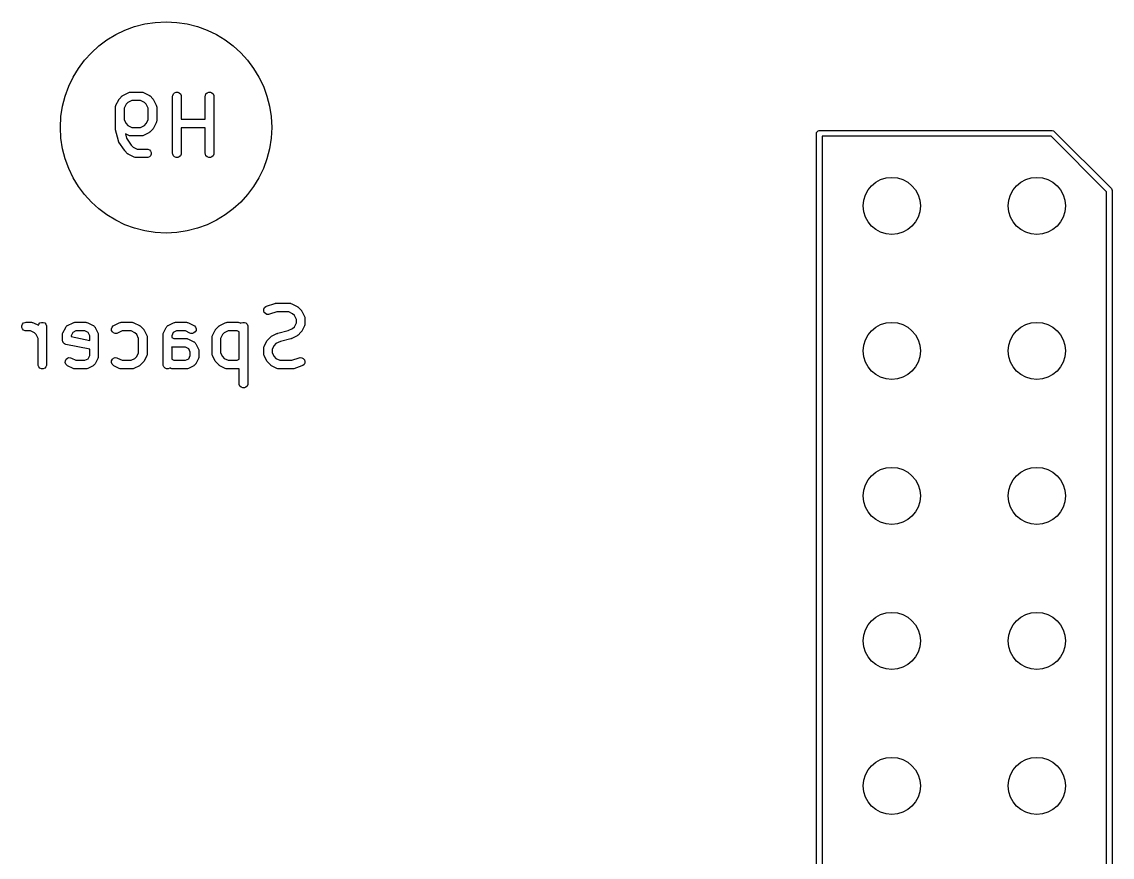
# Model space of a CAD drawing. Header units: inches. Extents: x 0.74 to 7.44, y -5.09 to -0.74.
# Drawn here: x 4.034 to 4.786, y -3.141 to -2.565 of the extents above; entities that cross this region are included whole.
import ezdxf

# ---------------------------------------------------------------- set-up
doc = ezdxf.new("R2010")
doc.units = ezdxf.units.IN
doc.header["$MEASUREMENT"] = 0
doc.layers.add('BLACK', color=250, linetype='CONTINUOUS')

msp = doc.modelspace()

# ---------------------------------------------------------------- linework, layer by layer
at = {"layer": 'BLACK', "linetype": 'CONTINUOUS'}
for p, q in [((4.10177, -2.61799), (4.10365, -2.61612)), ((4.10365, -2.61612), (4.10388, -2.61593)), ((4.10388, -2.61593), (4.10393, -2.61587)), ((4.10393, -2.61587), (4.10402, -2.61582)), ((4.10402, -2.61582), (4.1041, -2.61575)), ((4.1041, -2.61575), (4.10417, -2.61572)), ((4.10417, -2.61572), (4.10442, -2.61557)), ((4.10442, -2.61557), (4.10817, -2.61369)), ((4.10817, -2.61369), (4.10871, -2.61348)), ((4.10871, -2.61348), (4.10881, -2.61348)), ((4.10881, -2.61348), (4.10891, -2.61344)), ((4.10891, -2.61344), (4.10949, -2.61338)), ((4.10949, -2.61338), (4.11699, -2.61338)), ((4.11699, -2.61338), (4.11756, -2.61344)), ((4.11756, -2.61344), (4.11766, -2.61348)), ((4.11766, -2.61348), (4.11777, -2.61348)), ((4.11777, -2.61348), (4.11831, -2.61369)), ((4.11831, -2.61369), (4.12206, -2.61557)), ((4.12206, -2.61557), (4.1223, -2.61572)), ((4.1223, -2.61572), (4.12238, -2.61575)), ((4.12238, -2.61575), (4.12246, -2.61582)), ((4.12246, -2.61582), (4.12255, -2.61587)), ((4.12255, -2.61587), (4.1226, -2.61593)), ((4.1226, -2.61593), (4.12282, -2.61612)), ((4.12282, -2.61612), (4.1247, -2.61799)), ((4.1384, -2.61633), (4.13846, -2.61576)), ((4.13846, -2.61576), (4.1389, -2.61469)), ((4.1389, -2.61469), (4.13972, -2.61388)), ((4.13972, -2.61388), (4.14078, -2.61344)), ((4.14078, -2.61344), (4.14193, -2.61344)), ((4.14193, -2.61344), (4.143, -2.61388)), ((4.143, -2.61388), (4.14381, -2.61469)), ((4.14381, -2.61469), (4.14425, -2.61576)), ((4.14425, -2.61576), (4.14431, -2.61633)), ((4.1609, -2.61633), (4.16096, -2.61576)), ((4.16096, -2.61576), (4.1614, -2.61469)), ((4.1614, -2.61469), (4.16221, -2.61388)), ((4.16221, -2.61388), (4.16328, -2.61344)), ((4.16328, -2.61344), (4.16443, -2.61344)), ((4.16443, -2.61344), (4.16549, -2.61388)), ((4.16549, -2.61388), (4.16631, -2.61469)), ((4.16631, -2.61469), (4.16675, -2.61576)), ((4.16675, -2.61576), (4.16681, -2.61633)), ((4.09903, -2.62383), (4.09909, -2.62325)), ((4.09909, -2.62325), (4.09913, -2.62316)), ((4.09913, -2.62316), (4.09914, -2.62305)), ((4.09914, -2.62305), (4.09935, -2.62251)), ((4.09935, -2.62251), (4.10122, -2.61876)), ((4.10122, -2.61876), (4.10138, -2.61851)), ((4.10138, -2.61851), (4.10141, -2.61844)), ((4.10141, -2.61844), (4.10147, -2.61836)), ((4.10147, -2.61836), (4.10153, -2.61827)), ((4.10153, -2.61827), (4.10159, -2.61822)), ((4.10159, -2.61822), (4.10177, -2.61799)), ((4.10629, -2.62183), (4.10494, -2.62453)), ((4.10749, -2.62063), (4.10629, -2.62183)), ((4.11018, -2.61928), (4.10749, -2.62063)), ((4.11629, -2.61928), (4.11018, -2.61928)), ((4.11899, -2.62063), (4.11629, -2.61928)), ((4.12018, -2.62183), (4.11899, -2.62063)), ((4.12153, -2.62453), (4.12018, -2.62183)), ((4.1247, -2.61799), (4.12488, -2.61822)), ((4.12488, -2.61822), (4.12494, -2.61827)), ((4.12494, -2.61827), (4.125, -2.61836)), ((4.125, -2.61836), (4.12506, -2.61844)), ((4.12506, -2.61844), (4.12509, -2.61851)), ((4.12509, -2.61851), (4.12525, -2.61876)), ((4.12525, -2.61876), (4.12713, -2.62251)), ((4.12713, -2.62251), (4.12733, -2.62305)), ((4.12733, -2.62305), (4.12734, -2.62316)), ((4.12734, -2.62316), (4.12738, -2.62325)), ((4.12738, -2.62325), (4.12744, -2.62383)), ((4.1384, -2.6557), (4.1384, -2.61633)), ((4.14431, -2.61633), (4.14431, -2.63213)), ((4.1609, -2.63213), (4.1609, -2.61633)), ((4.16681, -2.61633), (4.16681, -2.6557)), ((4.09903, -2.63883), (4.09903, -2.62383)), ((4.10494, -2.62453), (4.10494, -2.63251)), ((4.12153, -2.63251), (4.12153, -2.62453)), ((4.12744, -2.62383), (4.12744, -2.6332)), ((4.09904, -2.63893), (4.09903, -2.63883)), ((4.10494, -2.63251), (4.10629, -2.6352)), ((4.10629, -2.6352), (4.10749, -2.6364)), ((4.10749, -2.6364), (4.11018, -2.63775)), ((4.11018, -2.63775), (4.11629, -2.63775)), ((4.11629, -2.63775), (4.11899, -2.6364)), ((4.11899, -2.6364), (4.12018, -2.6352)), ((4.12018, -2.6352), (4.12153, -2.63251)), ((4.12488, -2.63882), (4.1247, -2.63904)), ((4.12494, -2.63876), (4.12488, -2.63882)), ((4.125, -2.63868), (4.12494, -2.63876)), ((4.12506, -2.63859), (4.125, -2.63868)), ((4.12509, -2.63852), (4.12506, -2.63859)), ((4.12525, -2.63827), (4.12509, -2.63852)), ((4.12713, -2.63452), (4.12525, -2.63827)), ((4.12733, -2.63398), (4.12713, -2.63452)), ((4.12734, -2.63388), (4.12733, -2.63398)), ((4.12738, -2.63378), (4.12734, -2.63388)), ((4.12744, -2.6332), (4.12738, -2.63378)), ((4.14431, -2.63213), (4.1609, -2.63213)), ((4.1609, -2.63803), (4.14431, -2.63803)), ((4.14431, -2.63803), (4.14431, -2.6557)), ((4.1609, -2.6557), (4.1609, -2.63803)), ((4.09904, -2.63897), (4.09904, -2.63893)), ((4.09907, -2.63919), (4.09904, -2.63897)), ((4.09909, -2.6394), (4.09907, -2.63919)), ((4.09911, -2.63944), (4.09909, -2.6394)), ((4.09912, -2.63954), (4.09911, -2.63944)), ((4.101, -2.64704), (4.09912, -2.63954)), ((4.10817, -2.64334), (4.10587, -2.6422)), ((4.10587, -2.6422), (4.1066, -2.64512)), ((4.1066, -2.64512), (4.10991, -2.65007)), ((4.10871, -2.64355), (4.10817, -2.64334)), ((4.10881, -2.64356), (4.10871, -2.64355)), ((4.10891, -2.6436), (4.10881, -2.64356)), ((4.10949, -2.64366), (4.10891, -2.6436)), ((4.11699, -2.64366), (4.10949, -2.64366)), ((4.11756, -2.6436), (4.11699, -2.64366)), ((4.11766, -2.64356), (4.11756, -2.6436)), ((4.11777, -2.64355), (4.11766, -2.64356)), ((4.11831, -2.64334), (4.11777, -2.64355)), ((4.12206, -2.64147), (4.11831, -2.64334)), ((4.1223, -2.64131), (4.12206, -2.64147)), ((4.12238, -2.64128), (4.1223, -2.64131)), ((4.12246, -2.64122), (4.12238, -2.64128)), ((4.12255, -2.64116), (4.12246, -2.64122)), ((4.1226, -2.6411), (4.12255, -2.64116)), ((4.12282, -2.64092), (4.1226, -2.6411)), ((4.1247, -2.63904), (4.12282, -2.64092)), ((4.58228, -2.64195), (4.58243, -2.6412)), ((4.58228, -4.64195), (4.58228, -2.64195)), ((4.58243, -2.6412), (4.5835, -2.64013)), ((4.5835, -2.64013), (4.58425, -2.63998)), ((4.58425, -2.63998), (4.74488, -2.63998)), ((4.58622, -2.64392), (4.58622, -4.63998)), ((4.74407, -2.64392), (4.58622, -2.64392)), ((4.78228, -2.68214), (4.74407, -2.64392)), ((4.74488, -2.63998), (4.74564, -2.64013)), ((4.74564, -2.64013), (4.74627, -2.64056)), ((4.74627, -2.64056), (4.78564, -2.67993)), ((4.10112, -2.64738), (4.101, -2.64704)), ((4.10113, -2.64745), (4.10112, -2.64738)), ((4.10117, -2.64752), (4.10113, -2.64745)), ((4.10119, -2.64759), (4.10117, -2.64752)), ((4.10124, -2.64765), (4.10119, -2.64759)), ((4.10141, -2.64797), (4.10124, -2.64765)), ((4.10515, -2.65359), (4.10141, -2.64797)), ((4.10516, -2.65359), (4.10515, -2.65359)), ((4.10534, -2.65381), (4.10516, -2.65359)), ((4.10516, -2.65359), (4.10516, -2.65359)), ((4.10552, -2.65404), (4.10534, -2.65381)), ((4.10991, -2.65007), (4.11124, -2.6514)), ((4.11124, -2.6514), (4.11393, -2.65275)), ((4.11393, -2.65275), (4.12073, -2.65275)), ((4.12073, -2.65275), (4.12131, -2.65281)), ((4.12131, -2.65281), (4.12238, -2.65325)), ((4.12238, -2.65325), (4.12319, -2.65406)), ((4.1074, -2.65591), (4.10552, -2.65404)), ((4.10552, -2.65404), (4.10552, -2.65404)), ((4.10552, -2.65404), (4.10552, -2.65404)), ((4.10762, -2.6561), (4.1074, -2.65591)), ((4.10768, -2.65616), (4.10762, -2.6561)), ((4.10776, -2.65622), (4.10768, -2.65616)), ((4.10785, -2.65628), (4.10776, -2.65622)), ((4.10792, -2.65631), (4.10785, -2.65628)), ((4.10817, -2.65647), (4.10792, -2.65631)), ((4.11192, -2.65834), (4.10817, -2.65647)), ((4.11246, -2.65855), (4.11192, -2.65834)), ((4.11256, -2.65856), (4.11246, -2.65855)), ((4.11266, -2.6586), (4.11256, -2.65856)), ((4.11324, -2.65865), (4.11266, -2.6586)), ((4.12073, -2.65865), (4.11324, -2.65865)), ((4.12131, -2.6586), (4.12073, -2.65865)), ((4.12238, -2.65816), (4.12131, -2.6586)), ((4.12319, -2.65734), (4.12238, -2.65816)), ((4.12319, -2.65406), (4.12363, -2.65513)), ((4.12363, -2.65628), (4.12319, -2.65734)), ((4.12363, -2.65513), (4.12363, -2.65628)), ((4.13846, -2.65628), (4.1384, -2.6557)), ((4.1389, -2.65734), (4.13846, -2.65628)), ((4.13972, -2.65816), (4.1389, -2.65734)), ((4.14078, -2.6586), (4.13972, -2.65816)), ((4.14193, -2.6586), (4.14078, -2.6586)), ((4.143, -2.65816), (4.14193, -2.6586)), ((4.14381, -2.65734), (4.143, -2.65816)), ((4.14425, -2.65628), (4.14381, -2.65734)), ((4.14431, -2.6557), (4.14425, -2.65628)), ((4.16096, -2.65628), (4.1609, -2.6557)), ((4.1614, -2.65734), (4.16096, -2.65628)), ((4.16221, -2.65816), (4.1614, -2.65734)), ((4.16328, -2.6586), (4.16221, -2.65816)), ((4.16443, -2.6586), (4.16328, -2.6586)), ((4.16549, -2.65816), (4.16443, -2.6586)), ((4.16631, -2.65734), (4.16549, -2.65816)), ((4.16675, -2.65628), (4.16631, -2.65734)), ((4.16681, -2.6557), (4.16675, -2.65628)), ((4.78228, -4.63998), (4.78228, -2.68214)), ((4.78564, -2.67993), (4.78607, -2.68057)), ((4.78607, -2.68057), (4.78622, -2.68132)), ((4.78622, -2.68132), (4.78622, -4.64195)), ((4.20885, -2.7592), (4.20914, -2.75913)), ((4.20914, -2.75913), (4.20921, -2.7591)), ((4.20921, -2.7591), (4.20931, -2.75909)), ((4.20931, -2.75909), (4.20942, -2.75907)), ((4.20942, -2.75907), (4.20949, -2.75908)), ((4.20949, -2.75908), (4.20979, -2.75905)), ((4.20979, -2.75905), (4.21916, -2.75905)), ((4.21916, -2.75905), (4.21974, -2.7591)), ((4.21974, -2.7591), (4.21983, -2.75915)), ((4.20123, -2.76424), (4.20131, -2.7631)), ((4.2016, -2.76534), (4.20123, -2.76424)), ((4.20131, -2.7631), (4.20183, -2.76207)), ((4.20235, -2.76621), (4.2016, -2.76534)), ((4.20183, -2.76207), (4.2027, -2.76131)), ((4.20338, -2.76672), (4.20235, -2.76621)), ((4.2027, -2.76131), (4.20323, -2.76107)), ((4.20323, -2.76107), (4.20885, -2.7592)), ((4.21027, -2.76495), (4.2051, -2.76668)), ((4.21846, -2.76495), (4.21027, -2.76495)), ((4.22116, -2.7663), (4.21846, -2.76495)), ((4.21983, -2.75915), (4.21994, -2.75915)), ((4.21994, -2.75915), (4.22048, -2.75936)), ((4.22048, -2.75936), (4.22423, -2.76123)), ((4.22236, -2.7675), (4.22116, -2.7663)), ((4.22423, -2.76123), (4.22448, -2.76139)), ((4.22448, -2.76139), (4.22455, -2.76142)), ((4.22455, -2.76142), (4.22463, -2.76149)), ((4.22463, -2.76149), (4.22472, -2.76154)), ((4.22472, -2.76154), (4.22477, -2.7616)), ((4.22477, -2.7616), (4.225, -2.76179)), ((4.225, -2.76179), (4.22687, -2.76366)), ((4.22687, -2.76366), (4.22706, -2.76389)), ((4.22706, -2.76389), (4.22712, -2.76394)), ((4.22712, -2.76394), (4.22717, -2.76403)), ((4.22717, -2.76403), (4.22724, -2.76411)), ((4.22724, -2.76411), (4.22727, -2.76418)), ((4.22727, -2.76418), (4.22743, -2.76443)), ((4.22743, -2.76443), (4.2293, -2.76818)), ((4.03441, -2.77455), (4.03485, -2.77348)), ((4.03485, -2.77348), (4.03567, -2.77267)), ((4.03567, -2.77267), (4.03673, -2.77223)), ((4.03673, -2.77223), (4.03731, -2.77217)), ((4.03731, -2.77217), (4.04106, -2.77217)), ((4.04106, -2.77217), (4.04163, -2.77223)), ((4.04163, -2.77223), (4.04173, -2.77227)), ((4.04173, -2.77227), (4.04184, -2.77228)), ((4.04184, -2.77228), (4.04238, -2.77248)), ((4.04238, -2.77248), (4.04581, -2.7742)), ((4.04581, -2.7742), (4.0461, -2.77348)), ((4.0461, -2.77348), (4.04692, -2.77267)), ((4.04692, -2.77267), (4.04798, -2.77223)), ((4.04798, -2.77223), (4.04913, -2.77223)), ((4.04913, -2.77223), (4.0502, -2.77267)), ((4.0502, -2.77267), (4.05101, -2.77348)), ((4.05101, -2.77348), (4.05145, -2.77455)), ((4.06598, -2.77436), (4.06973, -2.77248)), ((4.06973, -2.77248), (4.07027, -2.77228)), ((4.07027, -2.77228), (4.07038, -2.77227)), ((4.07038, -2.77227), (4.07048, -2.77223)), ((4.07048, -2.77223), (4.07105, -2.77217)), ((4.07105, -2.77217), (4.07855, -2.77217)), ((4.07855, -2.77217), (4.07913, -2.77223)), ((4.07913, -2.77223), (4.07923, -2.77227)), ((4.07923, -2.77227), (4.07933, -2.77228)), ((4.07933, -2.77228), (4.07987, -2.77248)), ((4.07987, -2.77248), (4.08362, -2.77436)), ((4.09785, -2.77436), (4.1016, -2.77248)), ((4.1016, -2.77248), (4.10214, -2.77228)), ((4.10214, -2.77228), (4.10225, -2.77227)), ((4.10225, -2.77227), (4.10235, -2.77223)), ((4.10235, -2.77223), (4.10292, -2.77217)), ((4.10292, -2.77217), (4.11042, -2.77217)), ((4.11042, -2.77217), (4.111, -2.77223)), ((4.111, -2.77223), (4.1111, -2.77227)), ((4.1111, -2.77227), (4.1112, -2.77228)), ((4.1112, -2.77228), (4.11174, -2.77248)), ((4.11174, -2.77248), (4.11549, -2.77436)), ((4.13535, -2.77436), (4.1391, -2.77248)), ((4.1391, -2.77248), (4.13964, -2.77228)), ((4.13964, -2.77228), (4.13975, -2.77227)), ((4.13975, -2.77227), (4.13984, -2.77223)), ((4.13984, -2.77223), (4.14042, -2.77217)), ((4.14042, -2.77217), (4.14792, -2.77217)), ((4.14792, -2.77217), (4.1485, -2.77223)), ((4.1485, -2.77223), (4.14859, -2.77227)), ((4.14859, -2.77227), (4.1487, -2.77228)), ((4.1487, -2.77228), (4.14924, -2.77248)), ((4.14924, -2.77248), (4.15299, -2.77436)), ((4.17097, -2.77436), (4.17472, -2.77248)), ((4.17472, -2.77248), (4.17526, -2.77228)), ((4.17526, -2.77228), (4.17537, -2.77227)), ((4.17537, -2.77227), (4.17546, -2.77223)), ((4.17546, -2.77223), (4.17604, -2.77217)), ((4.17604, -2.77217), (4.18354, -2.77217)), ((4.18354, -2.77217), (4.18412, -2.77223)), ((4.18412, -2.77223), (4.18421, -2.77227)), ((4.18421, -2.77227), (4.18432, -2.77228)), ((4.18432, -2.77228), (4.18486, -2.77248)), ((4.18486, -2.77248), (4.18551, -2.77281)), ((4.18551, -2.77281), (4.18565, -2.77267)), ((4.18565, -2.77267), (4.18671, -2.77223)), ((4.18671, -2.77223), (4.18787, -2.77223)), ((4.18787, -2.77223), (4.18893, -2.77267)), ((4.18893, -2.77267), (4.18974, -2.77348)), ((4.18974, -2.77348), (4.19019, -2.77455)), ((4.20453, -2.76681), (4.20338, -2.76672)), ((4.2051, -2.76668), (4.20453, -2.76681)), ((4.22371, -2.7702), (4.22236, -2.7675)), ((4.22236, -2.77525), (4.22371, -2.77255)), ((4.22371, -2.77255), (4.22371, -2.7702)), ((4.2293, -2.76818), (4.22951, -2.76872)), ((4.22951, -2.77403), (4.2293, -2.77457)), ((4.22951, -2.76872), (4.22951, -2.76883)), ((4.22951, -2.76883), (4.22956, -2.76892)), ((4.22956, -2.77383), (4.22951, -2.77392)), ((4.22951, -2.77392), (4.22951, -2.77403)), ((4.22956, -2.76892), (4.22961, -2.7695)), ((4.22961, -2.77325), (4.22956, -2.77383)), ((4.22961, -2.7695), (4.22961, -2.77325)), ((4.03441, -2.7757), (4.03441, -2.77455)), ((4.03485, -2.77676), (4.03441, -2.7757)), ((4.03567, -2.77758), (4.03485, -2.77676)), ((4.03673, -2.77802), (4.03567, -2.77758)), ((4.03731, -2.77808), (4.03673, -2.77802)), ((4.04036, -2.77808), (4.03731, -2.77808)), ((4.04306, -2.77943), (4.04036, -2.77808)), ((4.04425, -2.78062), (4.04306, -2.77943)), ((4.0456, -2.78332), (4.04425, -2.78062)), ((4.05145, -2.77455), (4.05151, -2.77512)), ((4.05151, -2.77512), (4.05151, -2.80137)), ((4.06248, -2.78075), (4.06253, -2.78017)), ((4.06248, -2.7845), (4.06248, -2.78075)), ((4.06253, -2.78017), (4.06257, -2.78007)), ((4.06257, -2.78007), (4.06258, -2.77997)), ((4.06258, -2.77997), (4.06279, -2.77943)), ((4.06279, -2.77943), (4.06466, -2.77568)), ((4.06466, -2.77568), (4.06472, -2.77558)), ((4.06472, -2.77558), (4.06474, -2.77554)), ((4.06474, -2.77554), (4.06479, -2.77548)), ((4.06479, -2.77548), (4.06497, -2.77519)), ((4.06497, -2.77519), (4.06525, -2.77495)), ((4.06525, -2.77495), (4.06549, -2.77467)), ((4.06549, -2.77467), (4.06579, -2.77448)), ((4.06579, -2.77448), (4.06584, -2.77443)), ((4.06584, -2.77443), (4.06589, -2.77442)), ((4.06589, -2.77442), (4.06598, -2.77436)), ((4.0695, -2.7792), (4.06838, -2.78145)), ((4.06838, -2.78145), (4.06838, -2.78208)), ((4.07175, -2.77808), (4.0695, -2.7792)), ((4.07786, -2.77808), (4.07175, -2.77808)), ((4.0801, -2.7792), (4.07786, -2.77808)), ((4.08122, -2.78145), (4.0801, -2.7792)), ((4.08122, -2.78465), (4.08122, -2.78145)), ((4.08362, -2.77436), (4.08372, -2.77442)), ((4.08372, -2.77442), (4.08376, -2.77443)), ((4.08376, -2.77443), (4.08382, -2.77448)), ((4.08382, -2.77448), (4.08411, -2.77467)), ((4.08411, -2.77467), (4.08436, -2.77495)), ((4.08436, -2.77495), (4.08463, -2.77519)), ((4.08463, -2.77519), (4.08482, -2.77548)), ((4.08482, -2.77548), (4.08487, -2.77554)), ((4.08487, -2.77554), (4.08488, -2.77558)), ((4.08488, -2.77558), (4.08494, -2.77568)), ((4.08494, -2.77568), (4.08682, -2.77943)), ((4.08682, -2.77943), (4.08702, -2.77997)), ((4.08702, -2.77997), (4.08703, -2.78007)), ((4.08703, -2.78007), (4.08707, -2.78017)), ((4.08707, -2.78017), (4.08713, -2.78075)), ((4.08713, -2.78075), (4.08713, -2.79575)), ((4.09625, -2.77663), (4.09661, -2.77554)), ((4.09633, -2.77778), (4.09625, -2.77663)), ((4.09684, -2.77881), (4.09633, -2.77778)), ((4.09661, -2.77554), (4.09736, -2.77467)), ((4.09771, -2.77956), (4.09684, -2.77881)), ((4.09736, -2.77467), (4.09785, -2.77436)), ((4.09881, -2.77993), (4.09771, -2.77956)), ((4.09995, -2.77985), (4.09881, -2.77993)), ((4.1005, -2.77964), (4.09995, -2.77985)), ((4.10362, -2.77808), (4.1005, -2.77964)), ((4.10973, -2.77808), (4.10362, -2.77808)), ((4.11242, -2.77943), (4.10973, -2.77808)), ((4.11362, -2.78062), (4.11242, -2.77943)), ((4.11497, -2.78332), (4.11362, -2.78062)), ((4.11549, -2.77436), (4.11574, -2.77451)), ((4.11574, -2.77451), (4.11581, -2.77454)), ((4.11581, -2.77454), (4.11589, -2.77461)), ((4.11589, -2.77461), (4.11598, -2.77467)), ((4.11598, -2.77467), (4.11603, -2.77473)), ((4.11603, -2.77473), (4.11626, -2.77491)), ((4.11626, -2.77491), (4.11814, -2.77679)), ((4.11814, -2.77679), (4.11832, -2.77701)), ((4.11832, -2.77701), (4.11838, -2.77706)), ((4.11838, -2.77706), (4.11844, -2.77715)), ((4.11844, -2.77715), (4.1185, -2.77723)), ((4.1185, -2.77723), (4.11853, -2.77731)), ((4.11853, -2.77731), (4.11869, -2.77755)), ((4.11869, -2.77755), (4.12056, -2.7813)), ((4.12056, -2.7813), (4.12077, -2.78184)), ((4.13184, -2.78075), (4.1319, -2.78017)), ((4.13184, -2.80137), (4.13184, -2.78075)), ((4.1319, -2.78017), (4.13194, -2.78007)), ((4.13194, -2.78007), (4.13195, -2.77997)), ((4.13195, -2.77997), (4.13215, -2.77943)), ((4.13215, -2.77943), (4.13403, -2.77568)), ((4.13403, -2.77568), (4.13409, -2.77558)), ((4.13409, -2.77558), (4.13411, -2.77554)), ((4.13411, -2.77554), (4.13415, -2.77548)), ((4.13415, -2.77548), (4.13434, -2.77519)), ((4.13434, -2.77519), (4.13462, -2.77495)), ((4.13462, -2.77495), (4.13486, -2.77467)), ((4.13486, -2.77467), (4.13515, -2.77448)), ((4.13515, -2.77448), (4.13521, -2.77443)), ((4.13521, -2.77443), (4.13525, -2.77442)), ((4.13525, -2.77442), (4.13535, -2.77436)), ((4.13887, -2.7792), (4.13775, -2.78145)), ((4.13775, -2.78145), (4.13775, -2.78267)), ((4.14112, -2.77808), (4.13887, -2.7792)), ((4.14722, -2.77808), (4.14112, -2.77808)), ((4.15035, -2.77964), (4.14722, -2.77808)), ((4.15089, -2.77985), (4.15035, -2.77964)), ((4.15204, -2.77993), (4.15089, -2.77985)), ((4.15313, -2.77956), (4.15204, -2.77993)), ((4.15299, -2.77436), (4.15348, -2.77467)), ((4.154, -2.77881), (4.15313, -2.77956)), ((4.15348, -2.77467), (4.15423, -2.77554)), ((4.15452, -2.77778), (4.154, -2.77881)), ((4.15423, -2.77554), (4.1546, -2.77663)), ((4.1546, -2.77663), (4.15452, -2.77778)), ((4.16569, -2.78184), (4.1659, -2.7813)), ((4.1659, -2.7813), (4.16778, -2.77755)), ((4.16778, -2.77755), (4.16793, -2.77731)), ((4.16793, -2.77731), (4.16796, -2.77723)), ((4.16796, -2.77723), (4.16803, -2.77715)), ((4.16803, -2.77715), (4.16808, -2.77706)), ((4.16808, -2.77706), (4.16814, -2.77701)), ((4.16814, -2.77701), (4.16833, -2.77679)), ((4.16833, -2.77679), (4.1702, -2.77491)), ((4.1702, -2.77491), (4.17043, -2.77473)), ((4.17043, -2.77473), (4.17048, -2.77467)), ((4.17048, -2.77467), (4.17057, -2.77461)), ((4.17057, -2.77461), (4.17065, -2.77454)), ((4.17065, -2.77454), (4.17072, -2.77451)), ((4.17072, -2.77451), (4.17097, -2.77436)), ((4.17284, -2.78062), (4.17149, -2.78332)), ((4.17404, -2.77943), (4.17284, -2.78062)), ((4.17674, -2.77808), (4.17404, -2.77943)), ((4.18284, -2.77808), (4.17674, -2.77808)), ((4.18434, -2.77882), (4.18284, -2.77808)), ((4.18434, -2.79767), (4.18434, -2.77882)), ((4.19019, -2.77455), (4.19024, -2.77512)), ((4.19024, -2.77512), (4.19024, -2.81449)), ((4.20659, -2.78186), (4.21034, -2.77998)), ((4.21034, -2.77998), (4.21038, -2.77997)), ((4.21038, -2.77997), (4.2104, -2.77995)), ((4.2104, -2.77995), (4.21064, -2.77987)), ((4.21064, -2.77987), (4.21088, -2.77978)), ((4.21088, -2.77978), (4.2109, -2.77977)), ((4.2109, -2.77977), (4.21094, -2.77976)), ((4.21094, -2.77976), (4.21813, -2.77796)), ((4.21813, -2.77796), (4.22116, -2.77645)), ((4.22423, -2.78151), (4.22048, -2.78339)), ((4.22116, -2.77645), (4.22236, -2.77525)), ((4.22448, -2.78136), (4.22423, -2.78151)), ((4.22455, -2.78133), (4.22448, -2.78136)), ((4.22463, -2.78126), (4.22455, -2.78133)), ((4.22472, -2.78121), (4.22463, -2.78126)), ((4.22477, -2.78115), (4.22472, -2.78121)), ((4.225, -2.78096), (4.22477, -2.78115)), ((4.22687, -2.77909), (4.225, -2.78096)), ((4.22706, -2.77886), (4.22687, -2.77909)), ((4.22712, -2.77881), (4.22706, -2.77886)), ((4.22717, -2.77872), (4.22712, -2.77881)), ((4.22724, -2.77864), (4.22717, -2.77872)), ((4.22727, -2.77857), (4.22724, -2.77864)), ((4.22743, -2.77832), (4.22727, -2.77857)), ((4.2293, -2.77457), (4.22743, -2.77832)), ((4.0456, -2.80137), (4.0456, -2.78332)), ((4.06253, -2.78507), (4.06248, -2.7845)), ((4.06264, -2.78534), (4.06253, -2.78507)), ((4.0627, -2.78563), (4.06264, -2.78534)), ((4.06286, -2.78587), (4.0627, -2.78563)), ((4.06297, -2.78614), (4.06286, -2.78587)), ((4.06318, -2.78634), (4.06297, -2.78614)), ((4.06334, -2.78658), (4.06318, -2.78634)), ((4.06358, -2.78675), (4.06334, -2.78658)), ((4.06379, -2.78695), (4.06358, -2.78675)), ((4.06406, -2.78706), (4.06379, -2.78695)), ((4.0643, -2.78722), (4.06406, -2.78706)), ((4.06485, -2.78739), (4.0643, -2.78722)), ((4.08122, -2.79067), (4.06485, -2.78739)), ((4.06838, -2.78208), (4.08122, -2.78465)), ((4.11497, -2.79317), (4.11497, -2.78332)), ((4.12077, -2.78184), (4.12078, -2.78195)), ((4.12078, -2.78195), (4.12082, -2.78205)), ((4.12082, -2.78205), (4.12088, -2.78262)), ((4.12088, -2.78262), (4.12088, -2.79387)), ((4.13775, -2.78267), (4.13924, -2.78342)), ((4.13924, -2.78342), (4.14792, -2.78342)), ((4.14792, -2.78342), (4.1485, -2.78348)), ((4.1485, -2.78348), (4.14859, -2.78352)), ((4.14859, -2.78352), (4.1487, -2.78352)), ((4.1487, -2.78352), (4.14924, -2.78373)), ((4.14924, -2.78373), (4.15299, -2.78561)), ((4.15299, -2.78561), (4.15309, -2.78567)), ((4.15309, -2.78567), (4.15313, -2.78568)), ((4.15313, -2.78568), (4.15319, -2.78573)), ((4.15319, -2.78573), (4.15348, -2.78591)), ((4.15348, -2.78591), (4.15372, -2.78619)), ((4.15372, -2.78619), (4.154, -2.78644)), ((4.154, -2.78644), (4.15418, -2.78673)), ((4.15418, -2.78673), (4.15423, -2.78679)), ((4.15423, -2.78679), (4.15425, -2.78683)), ((4.15425, -2.78683), (4.15431, -2.78693)), ((4.15431, -2.78693), (4.15618, -2.79068)), ((4.16559, -2.78262), (4.16565, -2.78205)), ((4.16559, -2.79387), (4.16559, -2.78262)), ((4.16565, -2.78205), (4.16569, -2.78195)), ((4.16569, -2.78195), (4.16569, -2.78184)), ((4.17149, -2.78332), (4.17149, -2.79317)), ((4.20131, -2.78934), (4.20152, -2.7888)), ((4.20152, -2.7888), (4.2034, -2.78505)), ((4.2034, -2.78505), (4.20355, -2.7848)), ((4.20355, -2.7848), (4.20358, -2.78473)), ((4.20358, -2.78473), (4.20365, -2.78465)), ((4.20365, -2.78465), (4.2037, -2.78456)), ((4.2037, -2.78456), (4.20376, -2.78451)), ((4.20376, -2.78451), (4.20395, -2.78428)), ((4.20395, -2.78428), (4.20582, -2.78241)), ((4.20582, -2.78241), (4.20605, -2.78222)), ((4.20605, -2.78222), (4.2061, -2.78217)), ((4.2061, -2.78217), (4.20619, -2.78211)), ((4.20619, -2.78211), (4.20627, -2.78204)), ((4.20627, -2.78204), (4.20634, -2.78201)), ((4.20634, -2.78201), (4.20659, -2.78186)), ((4.20846, -2.78812), (4.20711, -2.79082)), ((4.20966, -2.78692), (4.20846, -2.78812)), ((4.21269, -2.78541), (4.20966, -2.78692)), ((4.21988, -2.78361), (4.21269, -2.78541)), ((4.21992, -2.7836), (4.21988, -2.78361)), ((4.21994, -2.7836), (4.21992, -2.7836)), ((4.22018, -2.7835), (4.21994, -2.7836)), ((4.22042, -2.78342), (4.22018, -2.7835)), ((4.22044, -2.78341), (4.22042, -2.78342)), ((4.22048, -2.78339), (4.22044, -2.78341)), ((4.06584, -2.79693), (4.06693, -2.79657)), ((4.06693, -2.79657), (4.06808, -2.79665)), ((4.06808, -2.79665), (4.06862, -2.79686)), ((4.0801, -2.7973), (4.08122, -2.79505)), ((4.08122, -2.79505), (4.08122, -2.79067)), ((4.08702, -2.79653), (4.08682, -2.79707)), ((4.08703, -2.79642), (4.08702, -2.79653)), ((4.08707, -2.79632), (4.08703, -2.79642)), ((4.08713, -2.79575), (4.08707, -2.79632)), ((4.09771, -2.79693), (4.09881, -2.79657)), ((4.09881, -2.79657), (4.09995, -2.79665)), ((4.09995, -2.79665), (4.1005, -2.79686)), ((4.11242, -2.79707), (4.11362, -2.79587)), ((4.11362, -2.79587), (4.11497, -2.79317)), ((4.12056, -2.79519), (4.11869, -2.79894)), ((4.12077, -2.79465), (4.12056, -2.79519)), ((4.12078, -2.79455), (4.12077, -2.79465)), ((4.12082, -2.79445), (4.12078, -2.79455)), ((4.12088, -2.79387), (4.12082, -2.79445)), ((4.13777, -2.78922), (4.13775, -2.78921)), ((4.13775, -2.78921), (4.13775, -2.79767)), ((4.13787, -2.78923), (4.13777, -2.78922)), ((4.13797, -2.78927), (4.13787, -2.78923)), ((4.13855, -2.78933), (4.13797, -2.78927)), ((4.14722, -2.78933), (4.13855, -2.78933)), ((4.14947, -2.79045), (4.14722, -2.78933)), ((4.15059, -2.79269), (4.14947, -2.79045)), ((4.14947, -2.7973), (4.15059, -2.79505)), ((4.15059, -2.79505), (4.15059, -2.79269)), ((4.15618, -2.79068), (4.15639, -2.79122)), ((4.15639, -2.79653), (4.15618, -2.79707)), ((4.15639, -2.79122), (4.1564, -2.79132)), ((4.1564, -2.79642), (4.15639, -2.79653)), ((4.1564, -2.79132), (4.15644, -2.79142)), ((4.15644, -2.79632), (4.1564, -2.79642)), ((4.15644, -2.79142), (4.1565, -2.792)), ((4.1565, -2.79575), (4.15644, -2.79632)), ((4.1565, -2.792), (4.1565, -2.79575)), ((4.16565, -2.79445), (4.16559, -2.79387)), ((4.16569, -2.79455), (4.16565, -2.79445)), ((4.16569, -2.79465), (4.16569, -2.79455)), ((4.1659, -2.79519), (4.16569, -2.79465)), ((4.16778, -2.79894), (4.1659, -2.79519)), ((4.17149, -2.79317), (4.17284, -2.79587)), ((4.17284, -2.79587), (4.17404, -2.79707)), ((4.20121, -2.79012), (4.20127, -2.78955)), ((4.20121, -2.79387), (4.20121, -2.79012)), ((4.20127, -2.79445), (4.20121, -2.79387)), ((4.20127, -2.78955), (4.20131, -2.78945)), ((4.20131, -2.79455), (4.20127, -2.79445)), ((4.20131, -2.78945), (4.20131, -2.78934)), ((4.20131, -2.79465), (4.20131, -2.79455)), ((4.20152, -2.79519), (4.20131, -2.79465)), ((4.2034, -2.79894), (4.20152, -2.79519)), ((4.20711, -2.79082), (4.20711, -2.79317)), ((4.20711, -2.79317), (4.20846, -2.79587)), ((4.20846, -2.79587), (4.20966, -2.79707)), ((4.22056, -2.79842), (4.22573, -2.79669)), ((4.22573, -2.79669), (4.22629, -2.79657)), ((4.22629, -2.79657), (4.22744, -2.79665)), ((4.22744, -2.79665), (4.22847, -2.79716)), ((4.04566, -2.80195), (4.0456, -2.80137)), ((4.0461, -2.80301), (4.04566, -2.80195)), ((4.04692, -2.80383), (4.0461, -2.80301)), ((4.04798, -2.80427), (4.04692, -2.80383)), ((4.0502, -2.80383), (4.04913, -2.80427)), ((4.05101, -2.80301), (4.0502, -2.80383)), ((4.05145, -2.80195), (4.05101, -2.80301)), ((4.05151, -2.80137), (4.05145, -2.80195)), ((4.06437, -2.79987), (4.06446, -2.79872)), ((4.06474, -2.80096), (4.06437, -2.79987)), ((4.06446, -2.79872), (4.06497, -2.79769)), ((4.06549, -2.80183), (4.06474, -2.80096)), ((4.06497, -2.79769), (4.06584, -2.79693)), ((4.06598, -2.80214), (4.06549, -2.80183)), ((4.06973, -2.80401), (4.06598, -2.80214)), ((4.06862, -2.79686), (4.07175, -2.79842)), ((4.07027, -2.80422), (4.06973, -2.80401)), ((4.07038, -2.80423), (4.07027, -2.80422)), ((4.07048, -2.80427), (4.07038, -2.80423)), ((4.07175, -2.79842), (4.07786, -2.79842)), ((4.07786, -2.79842), (4.0801, -2.7973)), ((4.07923, -2.80423), (4.07913, -2.80427)), ((4.07933, -2.80422), (4.07923, -2.80423)), ((4.07987, -2.80401), (4.07933, -2.80422)), ((4.08362, -2.80214), (4.07987, -2.80401)), ((4.08372, -2.80208), (4.08362, -2.80214)), ((4.08376, -2.80206), (4.08372, -2.80208)), ((4.08382, -2.80201), (4.08376, -2.80206)), ((4.08411, -2.80183), (4.08382, -2.80201)), ((4.08436, -2.80155), (4.08411, -2.80183)), ((4.08463, -2.80131), (4.08436, -2.80155)), ((4.08482, -2.80101), (4.08463, -2.80131)), ((4.08487, -2.80096), (4.08482, -2.80101)), ((4.08488, -2.80091), (4.08487, -2.80096)), ((4.08494, -2.80082), (4.08488, -2.80091)), ((4.08682, -2.79707), (4.08494, -2.80082)), ((4.09625, -2.79987), (4.09633, -2.79872)), ((4.09661, -2.80096), (4.09625, -2.79987)), ((4.09633, -2.79872), (4.09684, -2.79769)), ((4.09736, -2.80183), (4.09661, -2.80096)), ((4.09684, -2.79769), (4.09771, -2.79693)), ((4.09785, -2.80214), (4.09736, -2.80183)), ((4.1016, -2.80401), (4.09785, -2.80214)), ((4.1005, -2.79686), (4.10362, -2.79842)), ((4.10214, -2.80422), (4.1016, -2.80401)), ((4.10225, -2.80423), (4.10214, -2.80422)), ((4.10235, -2.80427), (4.10225, -2.80423)), ((4.10362, -2.79842), (4.10973, -2.79842)), ((4.10973, -2.79842), (4.11242, -2.79707)), ((4.1111, -2.80423), (4.111, -2.80427)), ((4.1112, -2.80422), (4.1111, -2.80423)), ((4.11174, -2.80401), (4.1112, -2.80422)), ((4.11549, -2.80214), (4.11174, -2.80401)), ((4.11574, -2.80198), (4.11549, -2.80214)), ((4.11581, -2.80195), (4.11574, -2.80198)), ((4.11589, -2.80188), (4.11581, -2.80195)), ((4.11598, -2.80183), (4.11589, -2.80188)), ((4.11603, -2.80177), (4.11598, -2.80183)), ((4.11626, -2.80158), (4.11603, -2.80177)), ((4.11814, -2.79971), (4.11626, -2.80158)), ((4.11832, -2.79948), (4.11814, -2.79971)), ((4.11838, -2.79943), (4.11832, -2.79948)), ((4.11844, -2.79934), (4.11838, -2.79943)), ((4.1185, -2.79926), (4.11844, -2.79934)), ((4.11853, -2.79919), (4.1185, -2.79926)), ((4.11869, -2.79894), (4.11853, -2.79919)), ((4.1319, -2.80195), (4.13184, -2.80137)), ((4.13234, -2.80301), (4.1319, -2.80195)), ((4.13316, -2.80383), (4.13234, -2.80301)), ((4.13422, -2.80427), (4.13316, -2.80383)), ((4.13644, -2.80383), (4.13537, -2.80427)), ((4.13657, -2.80369), (4.13644, -2.80383)), ((4.13722, -2.80401), (4.13657, -2.80369)), ((4.13777, -2.80422), (4.13722, -2.80401)), ((4.13775, -2.79767), (4.13924, -2.79842)), ((4.13787, -2.80423), (4.13777, -2.80422)), ((4.13797, -2.80427), (4.13787, -2.80423)), ((4.13924, -2.79842), (4.14722, -2.79842)), ((4.14722, -2.79842), (4.14947, -2.7973)), ((4.14859, -2.80423), (4.1485, -2.80427)), ((4.1487, -2.80422), (4.14859, -2.80423)), ((4.14924, -2.80401), (4.1487, -2.80422)), ((4.15299, -2.80214), (4.14924, -2.80401)), ((4.15309, -2.80208), (4.15299, -2.80214)), ((4.15313, -2.80206), (4.15309, -2.80208)), ((4.15319, -2.80201), (4.15313, -2.80206)), ((4.15348, -2.80183), (4.15319, -2.80201)), ((4.15372, -2.80155), (4.15348, -2.80183)), ((4.154, -2.80131), (4.15372, -2.80155)), ((4.15418, -2.80101), (4.154, -2.80131)), ((4.15423, -2.80096), (4.15418, -2.80101)), ((4.15425, -2.80091), (4.15423, -2.80096)), ((4.15431, -2.80082), (4.15425, -2.80091)), ((4.15618, -2.79707), (4.15431, -2.80082)), ((4.16793, -2.79919), (4.16778, -2.79894)), ((4.16796, -2.79926), (4.16793, -2.79919)), ((4.16803, -2.79934), (4.16796, -2.79926)), ((4.16808, -2.79943), (4.16803, -2.79934)), ((4.16814, -2.79948), (4.16808, -2.79943)), ((4.16833, -2.79971), (4.16814, -2.79948)), ((4.1702, -2.80158), (4.16833, -2.79971)), ((4.17043, -2.80177), (4.1702, -2.80158)), ((4.17048, -2.80183), (4.17043, -2.80177)), ((4.17057, -2.80188), (4.17048, -2.80183)), ((4.17065, -2.80195), (4.17057, -2.80188)), ((4.17072, -2.80198), (4.17065, -2.80195)), ((4.17097, -2.80214), (4.17072, -2.80198)), ((4.17472, -2.80401), (4.17097, -2.80214)), ((4.17404, -2.79707), (4.17674, -2.79842)), ((4.17526, -2.80422), (4.17472, -2.80401)), ((4.17537, -2.80423), (4.17526, -2.80422)), ((4.17546, -2.80427), (4.17537, -2.80423)), ((4.17674, -2.79842), (4.18284, -2.79842)), ((4.18284, -2.79842), (4.18434, -2.79767)), ((4.18421, -2.80423), (4.18412, -2.80427)), ((4.18432, -2.80422), (4.18421, -2.80423)), ((4.18434, -2.80421), (4.18432, -2.80422)), ((4.18434, -2.81449), (4.18434, -2.80421)), ((4.20355, -2.79919), (4.2034, -2.79894)), ((4.20358, -2.79926), (4.20355, -2.79919)), ((4.20365, -2.79934), (4.20358, -2.79926)), ((4.2037, -2.79943), (4.20365, -2.79934)), ((4.20376, -2.79948), (4.2037, -2.79943)), ((4.20395, -2.79971), (4.20376, -2.79948)), ((4.20582, -2.80158), (4.20395, -2.79971)), ((4.20605, -2.80177), (4.20582, -2.80158)), ((4.2061, -2.80183), (4.20605, -2.80177)), ((4.20619, -2.80188), (4.2061, -2.80183)), ((4.20627, -2.80195), (4.20619, -2.80188)), ((4.20634, -2.80198), (4.20627, -2.80195)), ((4.20659, -2.80214), (4.20634, -2.80198)), ((4.21034, -2.80401), (4.20659, -2.80214)), ((4.20966, -2.79707), (4.21236, -2.79842)), ((4.21088, -2.80422), (4.21034, -2.80401)), ((4.21099, -2.80423), (4.21088, -2.80422)), ((4.21108, -2.80427), (4.21099, -2.80423)), ((4.21236, -2.79842), (4.22056, -2.79842)), ((4.22168, -2.80424), (4.22161, -2.80427)), ((4.22197, -2.80417), (4.22168, -2.80424)), ((4.22759, -2.8023), (4.22197, -2.80417)), ((4.22812, -2.80206), (4.22759, -2.8023)), ((4.22899, -2.80131), (4.22812, -2.80206)), ((4.22847, -2.79716), (4.22922, -2.79803)), ((4.22951, -2.80028), (4.22899, -2.80131)), ((4.22922, -2.79803), (4.22959, -2.79913)), ((4.22959, -2.79913), (4.22951, -2.80028)), ((4.04913, -2.80427), (4.04798, -2.80427)), ((4.07105, -2.80432), (4.07048, -2.80427)), ((4.07855, -2.80432), (4.07105, -2.80432)), ((4.07913, -2.80427), (4.07855, -2.80432)), ((4.10292, -2.80432), (4.10235, -2.80427)), ((4.11042, -2.80432), (4.10292, -2.80432)), ((4.111, -2.80427), (4.11042, -2.80432)), ((4.13537, -2.80427), (4.13422, -2.80427)), ((4.13855, -2.80432), (4.13797, -2.80427)), ((4.14792, -2.80432), (4.13855, -2.80432)), ((4.1485, -2.80427), (4.14792, -2.80432)), ((4.17604, -2.80432), (4.17546, -2.80427)), ((4.18354, -2.80432), (4.17604, -2.80432)), ((4.18412, -2.80427), (4.18354, -2.80432)), ((4.21166, -2.80432), (4.21108, -2.80427)), ((4.22103, -2.80432), (4.21166, -2.80432)), ((4.22133, -2.80429), (4.22103, -2.80432)), ((4.2214, -2.8043), (4.22133, -2.80429)), ((4.22151, -2.80428), (4.2214, -2.8043)), ((4.22161, -2.80427), (4.22151, -2.80428)), ((4.18439, -2.81507), (4.18434, -2.81449)), ((4.18483, -2.81613), (4.18439, -2.81507)), ((4.18565, -2.81695), (4.18483, -2.81613)), ((4.18671, -2.81739), (4.18565, -2.81695)), ((4.18787, -2.81739), (4.18671, -2.81739)), ((4.18893, -2.81695), (4.18787, -2.81739)), ((4.18974, -2.81613), (4.18893, -2.81695)), ((4.19019, -2.81507), (4.18974, -2.81613)), ((4.19024, -2.81449), (4.19019, -2.81507))]:
    msp.add_line(p, q, dxfattribs=at)
at = {"layer": 'BLACK'}
for centre, radius in [((4.13386, -2.6378), 0.07283), ((4.13386, -2.6378), 0.07283), ((4.63425, -2.69195), 0.01969), ((4.63425, -2.69195), 0.01969), ((4.73425, -2.69195), 0.01969), ((4.73425, -2.69195), 0.01969), ((4.63425, -2.79195), 0.01969), ((4.63425, -2.79195), 0.01969), ((4.73425, -2.79195), 0.01969), ((4.73425, -2.79195), 0.01969), ((4.63425, -2.89195), 0.01969), ((4.63425, -2.89195), 0.01969), ((4.73425, -2.89195), 0.01969), ((4.73425, -2.89195), 0.01969), ((4.63425, -2.99195), 0.01969), ((4.63425, -2.99195), 0.01969), ((4.73425, -2.99195), 0.01969), ((4.73425, -2.99195), 0.01969), ((4.63425, -3.09195), 0.01969), ((4.63425, -3.09195), 0.01969), ((4.73425, -3.09195), 0.01969), ((4.73425, -3.09195), 0.01969)]:
    msp.add_circle(centre, radius, dxfattribs=at)

doc.saveas('drawing.dxf')
